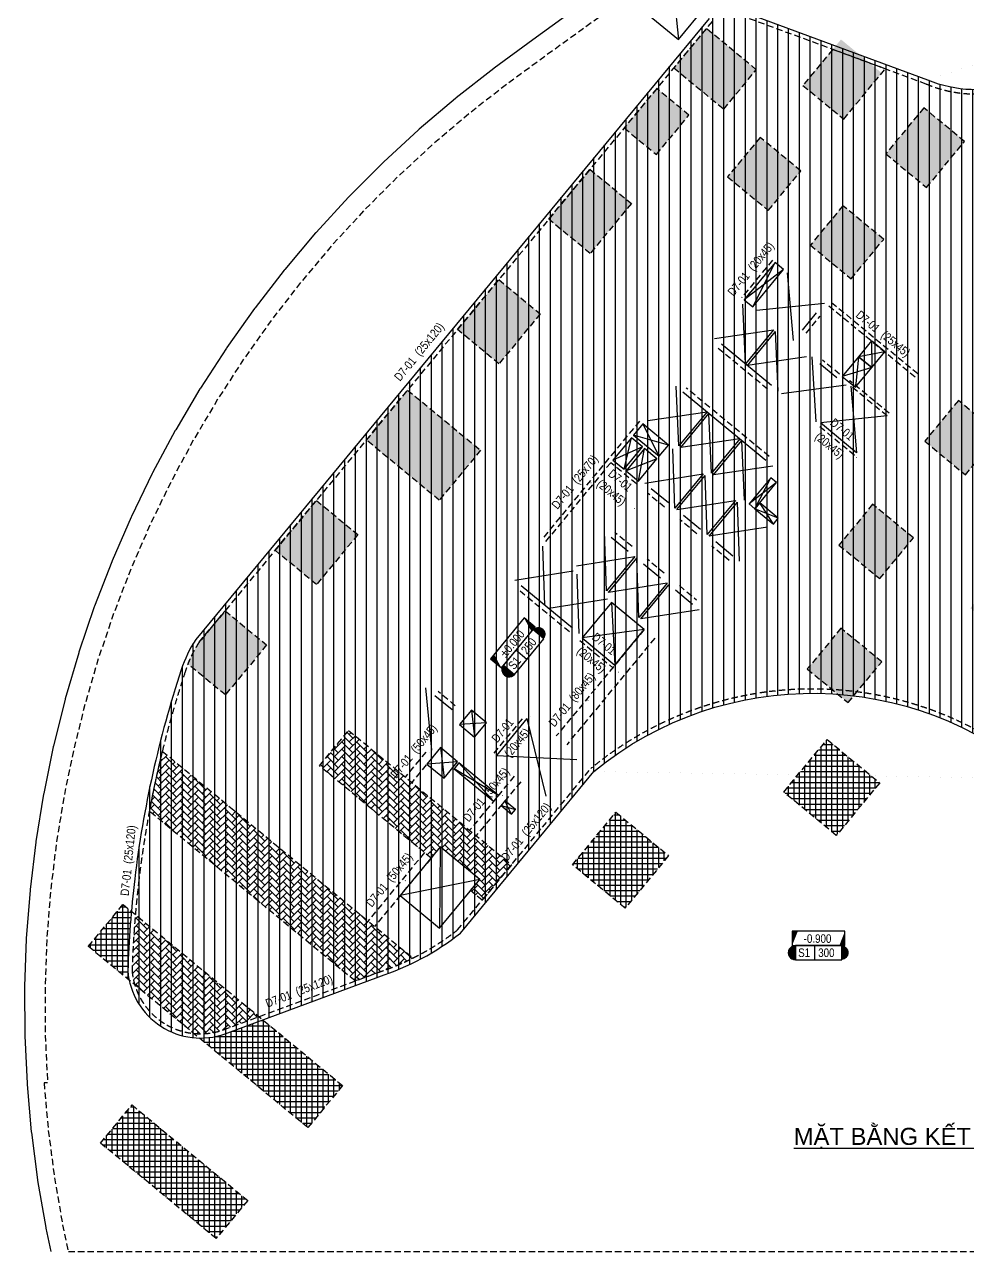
# Model space of a CAD drawing. Header units: millimetres. Extents: x 5400 to 3023951, y -127214 to 225084.
# Drawn here: x 693052 to 748358, y 2000 to 73998 of the extents above; entities that cross this region are included whole.
import ezdxf
from ezdxf.enums import TextEntityAlignment as Align

# ---------------------------------------------------------------- set-up
doc = ezdxf.new("R2010")
doc.units = ezdxf.units.MM
doc.header["$LTSCALE"] = 100
doc.linetypes.add('HIDDEN', pattern=[0.375, 0.25, -0.125])
for name, color, linetype in [('ccu11-Dai', 6, 'Continuous'), ('ccu11-Hatch', 250, 'Continuous'), ('ccu11-Manh', 8, 'Continuous'), ('ccu11-Thay', 7, 'Continuous'), ('ccu12-Chidan', 9, 'Continuous'), ('ccu12-Khuat', 9, 'HIDDEN'), ('ccu12-Lomo', 2, 'Continuous'), ('ccu12-Text', 31, 'Continuous'), ('ccu12-Thay', 7, 'Continuous')]:
    doc.layers.add(name, color=color, linetype=linetype)
for name, color, linetype, lineweight in [('ccu12-Tencaukien', 9, 'Continuous', 15), ('KC-Tencaukien', 9, 'Continuous', 15), ('KT-Kich thuoc', 159, 'Continuous', 18), ('KT-Net thay', 7, 'Continuous', 25)]:
    doc.layers.add(name, color=color, linetype=linetype, lineweight=lineweight)
doc.styles.add('Arial', font='arial.ttf', dxfattribs={"width": 0.7})
doc.styles.add('Arial Narrow', font='ARIALN.TTF')

# ---------------------------------------------------------------- blocks, each defined once
blk = doc.blocks.new('ccu11-cmb-flat-8')
at = {"layer": 'ccu12-Chidan', "color": 7}
blk.add_lwpolyline([(0, 0), (1550, 0), (1550, 419), (0, 419)], close=True, dxfattribs=at)
at = {"layer": 'ccu12-Chidan'}
for points in [[(0, 0), (166, 419), (0, 419)], [(1550, 419), (1383, 0), (1550, 0)]]:
    blk.add_solid(points, dxfattribs=at)
at = {"layer": 'ccu12-Chidan', "color": 31, "style": 'Arial Narrow', "width": 0.8}
blk.add_attdef('+100.00', text='', height=250, dxfattribs=at).set_placement((745, 206), align=Align.MIDDLE_CENTER)
blk = doc.blocks.new('ccu11-chieudaysan-flat-2')
at = {"layer": 'ccu12-Chidan'}
for points in [[(-569, 0), (-569, 419, 1)], [(788, 419), (788, 0, 1)]]:
    blk.add_hatch(color=8, dxfattribs=at).paths.add_polyline_path(points)
at = {"layer": 'ccu12-Chidan', "color": 7}
blk.add_line((0, 0), (0, 419), dxfattribs=at)
blk.add_lwpolyline([(-569, 0), (788, 0), (788, 419), (-569, 419)], close=True, dxfattribs=at)
blk.add_arc((-569, 209), 209, 90, 270.0001, dxfattribs=at)
at = {"layer": 'ccu12-Chidan', "color": 31, "style": 'Arial Narrow', "width": 0.7}
for tag, p in [('S00', (-488, 209)), ('200', (100, 209))]:
    blk.add_attdef(tag, text='', height=250, dxfattribs=at).set_placement(p, align=Align.MIDDLE_LEFT)
blk = doc.blocks.new('*U66')
at = {"layer": 'ccu12-Tencaukien', "color": 8, "ltscale": 10000}
blk.add_line((361, -155), (354, -155), dxfattribs=at)
at = {"layer": 'ccu12-Text', "color": 2, "style": 'Arial Narrow', "width": 0.8}
blk.add_attdef('SH', text='', height=300, dxfattribs=at).set_placement((276, 6), align=Align.BOTTOM_RIGHT)
at = {"layer": 'ccu12-Text', "color": 31, "style": 'Arial Narrow', "width": 0.8}
for tag, p in [('(', (508, -75)), ('KT', (633, -75)), (')', (963, -75))]:
    blk.add_attdef(tag, text='', height=250, dxfattribs=at).set_placement(p, align=Align.BOTTOM_LEFT)
blk = doc.blocks.new('*U64')
at = {"layer": 'ccu12-Tencaukien', "color": 8, "ltscale": 10000}
blk.add_line((361, -155), (354, -155), dxfattribs=at)
at = {"layer": 'ccu12-Text', "color": 2, "style": 'Arial Narrow', "width": 0.8}
blk.add_attdef('SH', text='', height=300, dxfattribs=at).set_placement((276, 6), align=Align.BOTTOM_RIGHT)
at = {"layer": 'ccu12-Text', "color": 31, "style": 'Arial Narrow', "width": 0.8}
for tag, p in [('(', (508, -75)), ('KT', (633, -75)), (')', (963, -75))]:
    blk.add_attdef(tag, text='', height=250, dxfattribs=at).set_placement(p, align=Align.BOTTOM_LEFT)
blk = doc.blocks.new('Lomo T1')
at = {"layer": 'ccu11-Manh', "ltscale": 0.5}
for p, q in [((21380, 65307, 0), (21716, 61788, 0)), ((27890, 48298, 0), (25574, 46515, 0)), ((26075, 46101, 0), (27389, 48712, 0)), ((33050, 44102, 0), (33056, 42540, 0)), ((33821, 43465, 0), (32285, 43177, 0)), ((33056, 42540, 0), (31330, 42020, 0)), ((32285, 43177, 0), (32101, 41383, 0)), ((20589, 37338), (19627, 39235)), ((18531, 36573), (18958, 38425)), ((21130, 37993), (19086, 38579)), ((19614, 37884), (17876, 37114)), ((19379, 35873), (19729, 37789)), ((20462, 37184), (18647, 36478)), ((26211, 34251), (27134, 36076, 0)), ((27481, 35790, 0), (25864, 34538)), ((27291, 33360), (26498, 34598)), ((27577, 33707), (26211, 34251)), ((17785, 28760, 0), (17993, 25086, 0)), ((19712, 27168, 0), (16066, 26678, 0)), ((9580, 22436, 0), (9766, 20856, 0)), ((10467, 21704, 0), (8880, 21588, 0)), ((7765, 20239, 0), (7972, 18447, 0)), ((8768, 19411, 0), (6969, 19275, 0)), ((11158, 17437, 0), (8558, 19000, 0)), ((10871, 17090, 0), (8845, 19347, 0)), ((11321, 16849, 0), (12160, 16609, 0)), ((11937, 16339, 0), (11544, 17119, 0)), ((7753, 14413, 0), (7710, 9650, 0)), ((10066, 12503, 0), (5397, 11560, 0))]:
    blk.add_line(p, q, dxfattribs=at)
at = {"layer": 'ccu12-Lomo', "ltscale": 0.5, "elevation": 0}
for points in [[(21380, 65307), (19789, 63380), (21716, 61788), (23308, 63715)], [(26075, 46101), (27890, 48298), (27389, 48712), (25574, 46515)], [(33821, 43465), (33050, 44102), (32285, 43177), (33056, 42540)], [(33056, 42540), (32285, 43177), (31330, 42020), (32101, 41383)], [(20589, 37338), (21130, 37993), (19627, 39235), (19086, 38579)], [(18531, 36573), (19614, 37884), (18958, 38425), (17876, 37114)], [(19379, 35873), (20462, 37184), (19729, 37789), (18647, 36478)], [(26211, 34251), (27481, 35790), (27134, 36076), (25864, 34538)], [(27291, 33360), (27577, 33707), (26498, 34598), (26211, 34251)], [(19712, 27168), (17785, 28760), (16066, 26678), (17993, 25086)], [(10467, 21704), (9580, 22436), (8880, 21588), (9766, 20856)], [(8768, 19411), (7765, 20239), (6969, 19275), (7972, 18447)], [(10871, 17090), (11158, 17437), (8845, 19347), (8558, 19000)], [(11321, 16849), (11937, 16339), (12160, 16609), (11544, 17119)], [(10066, 12503), (7753, 14413), (5397, 11560), (7710, 9650)]]:
    blk.add_lwpolyline(points, close=True, dxfattribs=at)
blk = doc.blocks.new('*U45')
at = {"layer": 'ccu12-Tencaukien', "color": 8, "ltscale": 10000}
blk.add_line((361, -155), (354, -155), dxfattribs=at)
at = {"layer": 'ccu12-Text', "color": 2, "style": 'Arial Narrow', "width": 0.8}
blk.add_attdef('SH', text='', height=300, dxfattribs=at).set_placement((276, 6), align=Align.BOTTOM_RIGHT)
at = {"layer": 'ccu12-Text', "color": 31, "style": 'Arial Narrow', "width": 0.8}
for tag, p in [('(', (508, -75)), ('KT', (633, -75)), (')', (963, -75))]:
    blk.add_attdef(tag, text='', height=250, dxfattribs=at).set_placement(p, align=Align.BOTTOM_LEFT)
blk = doc.blocks.new('*U51')
at = {"layer": 'ccu12-Tencaukien', "color": 8, "ltscale": 10000}
blk.add_line((361, -155), (354, -155), dxfattribs=at)
at = {"layer": 'ccu12-Text', "color": 2, "style": 'Arial Narrow', "width": 0.8}
blk.add_attdef('SH', text='', height=300, dxfattribs=at).set_placement((276, 6), align=Align.BOTTOM_RIGHT)
at = {"layer": 'ccu12-Text', "color": 31, "style": 'Arial Narrow', "width": 0.8}
for tag, p in [('(', (508, -75)), ('KT', (633, -75)), (')', (963, -75))]:
    blk.add_attdef(tag, text='', height=250, dxfattribs=at).set_placement(p, align=Align.BOTTOM_LEFT)
blk = doc.blocks.new('*U40')
at = {"layer": 'ccu12-Tencaukien', "color": 8, "ltscale": 10000}
blk.add_line((361, -155), (354, -155), dxfattribs=at)
at = {"layer": 'ccu12-Text', "color": 2, "style": 'Arial Narrow', "width": 0.8}
blk.add_attdef('SH', text='', height=300, dxfattribs=at).set_placement((276, 6), align=Align.BOTTOM_RIGHT)
at = {"layer": 'ccu12-Text', "color": 31, "style": 'Arial Narrow', "width": 0.8}
for tag, p in [('(', (508, -75)), ('KT', (633, -75)), (')', (963, -75))]:
    blk.add_attdef(tag, text='', height=250, dxfattribs=at).set_placement(p, align=Align.BOTTOM_LEFT)
blk = doc.blocks.new('*U49')
at = {"layer": 'ccu12-Tencaukien', "color": 8, "ltscale": 10000}
blk.add_line((361, -155), (354, -155), dxfattribs=at)
at = {"layer": 'ccu12-Text', "color": 2, "style": 'Arial Narrow', "width": 0.8}
blk.add_attdef('SH', text='', height=300, dxfattribs=at).set_placement((276, 6), align=Align.BOTTOM_RIGHT)
at = {"layer": 'ccu12-Text', "color": 31, "style": 'Arial Narrow', "width": 0.8}
for tag, p in [('(', (508, -75)), ('KT', (633, -75)), (')', (963, -75))]:
    blk.add_attdef(tag, text='', height=250, dxfattribs=at).set_placement(p, align=Align.BOTTOM_LEFT)

msp = doc.modelspace()

# ---------------------------------------------------------------- hatches: boundary and pattern name
at = {"layer": 'ccu11-Hatch', "ltscale": 0.5}
h = msp.add_hatch(dxfattribs=at)
h.set_pattern_fill('ANSI31', color=250, scale=200, angle=45)
edge = h.paths.add_edge_path(flags=17)
edge.add_line((762161.6, 93492.4), (786274.8, 86678.7))
edge.add_line((786274.8, 86678.7), (785533.5, 90117.5))
edge.add_line((785533.5, 90117.5), (782099.6, 103186.5))
edge.add_arc((778479.8, 102335.6), 3718.4, 13.228512, 127.143966)
edge.add_line((776234.6, 105299.7), (762571.8, 94944.1))
edge.add_line((762571.8, 94944.1), (762161.6, 93492.4))
edge = h.paths.add_edge_path(flags=16)
edge.add_line((786766.3, 84117.6), (786769.1, 84106.6))
h.paths.add_polyline_path([(786740.9, 83329.2), (786113.3, 85840.3), (785159.3, 85601.8), (785787, 83090.7)], flags=24)
h.paths.add_polyline_path([(787043.7, 81491.9), (786603.6, 83252.7), (785860.6, 83066.9), (786300.7, 81306.1)], flags=24)
edge = h.paths.add_edge_path()
edge.add_line((757928.4, 84026.9), (754991.5, 73729))
edge.add_arc((748819.2, 77310.5), 7136.1, 247.051702, 329.874551, ccw=False)
edge.add_line((746036.8, 70739.2), (735191.7, 74744.5))
edge.add_arc((734572.3, 72647.7), 2186.4, 73.544101, 128.89231)
edge.add_line((733199.6, 74349.4), (703092.3, 37901.4))
edge.add_arc((708804, 34090.1), 6866.6, 146.285189, 162.699425)
edge.add_arc((761693.5, 16453.9), 62617.8, 161.683983, 173.205137)
edge.add_arc((760110.6, 16581.3), 61030.9, 173.148042, 178.228319)
edge.add_arc((703375.2, 18803.3), 4279.5, 184.491092, 289.618041)
edge.add_line((704812, 14772.2), (713828.6, 18124))
edge.add_arc((709009.9, 32915), 15556.1, 288.044971, 308.174018)
edge.add_line((718624.4, 20685.8), (723617.4, 26731.8))
edge.add_line((723617.4, 26731.8), (726447.5, 30165.9))
edge.add_arc((739259.9, 14578.8), 20177.1, 48.742657, 129.419714, ccw=False)
edge.add_arc((761138.1, 38309.8), 12116.6, 224.967079, 238.591735)
edge.add_arc((765927.1, 52350.6), 26791.1, 245.515869, 254.38791)
edge.add_arc((764582.2, 48124.3), 22359.3, 254.792463, 266.844914)
edge.add_line((763351.6, 25798.8), (765113.6, 25770.2))
edge.add_arc((764597.2, 48216.7), 22452.5, 271.317906, 316.044739)
edge.add_line((780760.3, 32632.5), (791172.6, 69354))
edge.add_arc((787154.2, 70729.5), 4247.2, 341.104549, 371.502219)
edge.add_line((791316.2, 71576.4), (790071.4, 76988.6))
edge.add_line((790071.4, 76988.6), (788252.7, 77502.6))
edge.add_line((788252.7, 77502.6), (785533.5, 90117.5))
edge.add_line((785533.5, 90117.5), (782097.7, 103189.2))
edge.add_arc((778479.7, 102337.5), 3716.9, 13.247021, 127.159909)
edge.add_line((776234.6, 105299.7), (762571.8, 94944.1))
edge.add_line((762571.8, 94944.1), (761536.2, 91279.1))
edge.add_line((761536.2, 91279.1), (762978.4, 90871.6))
edge.add_line((762978.4, 90871.6), (762228, 88225.9))
edge.add_line((762228, 88225.9), (762420.5, 88171.5))
edge.add_line((762420.5, 88171.5), (761003.8, 83157.8))
edge.add_line((761003.8, 83157.8), (757928.4, 84026.9))
h = msp.add_hatch(dxfattribs=at)
h.set_pattern_fill('CROSS', color=256, scale=70)
h.paths.add_polyline_path([(755345.3, 51304.2), (752955, 53278.2), (750981.1, 50887.9), (753371.3, 48914)])
h.paths.add_polyline_path([(756616.7, 44677.5), (754226.4, 46651.5), (752252.5, 44261.2), (754642.7, 42287.2)])
h.paths.add_polyline_path([(750216.9, 49962.7), (747826.7, 51936.7), (745852.7, 49546.4), (748243, 47572.4)])
h.paths.add_polyline_path([(758302.1, 56125.2), (755911.8, 58099.2), (753937.8, 55708.9), (756124.8, 53902.8), (756430.6, 54984.8), (757184.4, 54771.8)])
h.paths.add_polyline_path([(752436.3, 59088.8), (754665, 61787.5), (752274.7, 63761.5), (750046, 61062.8)])
h.paths.add_polyline_path([(735973.8, 71348.4), (733043.6, 73768.3), (731133.3, 71455.1), (734063.5, 69035.2)])
h.paths.add_polyline_path([(738586.5, 65403.6), (736196.3, 67377.6), (734286, 65064.5), (736676.2, 63090.5)])
h.paths.add_polyline_path([(741101.8, 68449.3), (743330.5, 71148), (740940.2, 73122), (738711.5, 70423.3)])
h.paths.add_polyline_path([(743444.2, 61392), (741053.9, 63366), (739143.6, 61052.8), (741533.9, 59078.8)])
h.paths.add_polyline_path([(745959.4, 64437.7), (748188.1, 67136.4), (745797.8, 69110.4), (743569.1, 66411.7)])
h.paths.add_polyline_path([(730112.5, 66371.1), (732022.8, 68684.3), (730133.1, 70244.8), (728222.8, 67931.6)])
h.paths.add_polyline_path([(726216.3, 65503.2), (728646.4, 63496.6), (726226.7, 60566.5), (723796.6, 62573.2)])
h.paths.add_polyline_path([(720866.8, 59027.1), (723297.6, 57019.7), (720877.9, 54089.7), (718447.1, 56097.1)])
h.paths.add_polyline_path([(715517.3, 52550.9), (719799.3, 49014.6), (717379.6, 46084.6), (713097.6, 49620.9)])
h.paths.add_polyline_path([(710167.6, 46074.6), (712599.9, 44065.9), (710180.2, 41135.9), (707747.9, 43144.6)])
edge = h.paths.add_edge_path()
edge.add_line((704818.2, 39598.2), (707251.1, 37589.1))
edge.add_line((707251.1, 37589.1), (704831.3, 34659.1))
edge.add_line((704831.3, 34659.1), (702632.3, 36475.1))
edge.add_arc((708804, 34090.1), 6616.6, 146.39465, 158.870852, ccw=False)
edge.add_line((703293.3, 37752.1), (704818.2, 39598.2))
h.paths.add_polyline_path([(743330.2, 36598.2), (740939.9, 38572.2), (738966, 36181.9), (741356.2, 34207.9)])
h.paths.add_polyline_path([(745186.5, 43871.3), (742796.2, 45845.3), (740822.2, 43455), (743212.5, 41481.1)])
h.paths.add_polyline_path([(752891.6, 40166.8), (750501.3, 42140.8), (748527.4, 39750.5), (750917.6, 37776.6)])
h = msp.add_hatch(dxfattribs=at)
h.set_pattern_fill('AR-HBONE', color=256, scale=3)
h.paths.add_polyline_path([(712061.9, 32578.5), (721609.9, 24693.5), (719890.6, 22611.6), (719209.8, 23173.9), (719750.9, 23829.1), (717437.8, 25739.4), (716896.6, 25084.2), (710342.7, 30496.7)])
h = msp.add_hatch(dxfattribs=at)
h.set_pattern_fill('ANSI37', color=256, scale=100, angle=45)
h.paths.add_polyline_path([(740127.7, 32045), (743211.9, 29498), (740664.9, 26413.7), (737580.6, 28960.8)])
h = msp.add_hatch(dxfattribs=at)
h.set_pattern_fill('AR-HBONE', color=256, scale=3)
edge = h.paths.add_edge_path()
edge.add_line((701132.9, 31358.5), (715836.6, 19215.6))
edge.add_arc((709009.9, 32915), 15306.1, 288.025879, 296.487895, ccw=False)
edge.add_line((713746.4, 18360.2), (712436.6, 17873.3))
edge.add_line((712436.6, 17873.3), (700373.1, 27835.8))
edge.add_arc((761693.5, 16453.9), 62367.7, 166.173742, 169.484852, ccw=False)
h = msp.add_hatch(dxfattribs=at)
h.set_pattern_fill('ANSI37', color=256, scale=100, angle=45)
h.paths.add_polyline_path([(727742.3, 27773.7), (730826.6, 25226.7), (728279.5, 22142.5), (725195.3, 24689.5)])
h = msp.add_hatch(dxfattribs=at)
h.set_pattern_fill('ANSI37', color=256, scale=100, angle=45)
h.paths.add_polyline_path([(707027.9, 15596), (704812, 14772.2, -0.0902336), (703300, 14524.5), (709668.7, 9265), (711706.4, 11732.3)])
h.paths.add_polyline_path([(699317.5, 21963.6), (698829.7, 22366.4), (696792.1, 19899), (699187.7, 17920.6, -0.0323553), (699108.8, 18468.2, -0.0143466)])
h = msp.add_hatch(dxfattribs=at)
h.set_pattern_fill('AR-HBONE', color=256, scale=3)
h.paths.add_polyline_path([(699551.6, 21770.2, 0.0135815), (699359.1, 18474.3, 0.0521053), (699513.9, 17651.2), (702973.8, 14793.8, 0.1108889), (704726.5, 15007.2), (706805.2, 15779.9)])
h = msp.add_hatch(dxfattribs=at)
h.set_pattern_fill('ANSI37', color=256, scale=100, angle=45)
h.paths.add_polyline_path([(699355.7, 10596.9), (706141, 4993.3), (704294.4, 2757.3), (697509.1, 8360.8)])

# ---------------------------------------------------------------- linework, layer by layer
at = {"layer": 'ccu11-Dai', "color": 6}
msp.add_lwpolyline([(725136, 74741.5), (722866.8, 73101.2), (722860.4, 73096.5), (720602, 71441.4), (720573.4, 71419.7), (718365.5, 69697.6), (718326.9, 69666.2), (716192.4, 67853.9), (716155.1, 67820.9), (714097.8, 65921.5), (714061.9, 65886.9), (712085.3, 63903.8), (712050.8, 63867.8), (710158.2, 61804.3), (710125.3, 61766.9), (708320, 59626.6), (708288.7, 59587.8), (706573.8, 57374.4), (706544.1, 57334.4), (704922.5, 55051.7), (704894.5, 55010.5), (703369.2, 52662.5), (703342.9, 52620.1), (701916.4, 50210.8), (701891.9, 50167.4), (700566.6, 47700.9), (700543.9, 47656.5), (699322.2, 45137.1), (699301.4, 45091.8), (698185.3, 42523.8), (698166.4, 42477.7), (697157.9, 39865.7), (697141, 39818.8), (696241.8, 37167.1), (696226.8, 37119.6), (695438.5, 34432.8), (695425.4, 34384.7), (694749.4, 31667.6), (694738.3, 31619), (694175.7, 28876.1), (694166.7, 28827.1), (693718.4, 26063.2), (693711.4, 26013.9), (693378.3, 23233.8), (693373.4, 23184.2), (693155.9, 20392.6), (693153, 20342.4), (693052.8, 17544.2), (693052.1, 17495.6), (693065.2, 14695.6), (693066.5, 14644.8), (693198.3, 11847.9), (693201.1, 11806.8), (693447.9, 9017.7), (693452.4, 8976.5), (693814.6, 6200), (693820.8, 6159.1), (694297.5, 3400), (694305.4, 3359.3), (694598.7, 2000)], dxfattribs=at)
at = {"layer": 'ccu11-Manh', "ltscale": 0.5}
for p, q in [((738150.6, 55453.1, 0), (737806.4, 59433.6, 0)), ((735991.6, 57236.1, 0), (739965.4, 57650.7, 0)), ((735335, 54082.1, 0), (735177, 57584.6, 0)), ((733521.4, 55579.8, 0), (736990.6, 56086.9, 0)), ((737261.1, 52491.5, 0), (737106.3, 55991.3, 0)), ((738916.6, 54496.3, 0), (735450.7, 53986.6, 0)), ((739236.8, 54491.3, 0), (739458.6, 50676.7, 0)), ((731425.6, 49269.7, 0), (731267.6, 52772.2)), ((741241.5, 52835.7, 0), (737453.8, 52332.3, 0)), ((741519.8, 52780.1, 0), (741857.2, 48869.2)), ((729612, 50767.5), (733081.2, 51274.5)), ((733353.2, 47677.8, 0), (733196.9, 51179)), ((743640.2, 51029, 0), (739736.9, 50621.1)), ((735008.8, 49682.6), (731541.3, 49174.2)), ((731203.3, 45627.4), (731085.5, 49096.7)), ((735279.3, 46087.2), (735124.5, 49587)), ((729429.9, 47091.9), (732858.9, 47632.1, 0)), ((733092.4, 44067.3), (732974.6, 47536.6, 0)), ((736934.9, 48092), (733468.9, 47582.3)), ((731319, 45531.9, 0), (734748, 46072.1, 0)), ((734981.5, 42507.2), (734863.7, 45976.5, 0)), ((727191.7, 40769.7), (727073.9, 44239)), ((736637.1, 44512), (733208.1, 43971.8, 0)), ((723578.3, 39927.8, 0), (723460.5, 43397.2, 0)), ((725418.3, 42234.3), (728847.3, 42774.5, 0)), ((729080.8, 39209.7, 0), (728962.9, 42679, 0)), ((721804.9, 41392.4, 0), (725233.9, 41932.6, 0)), ((725583.1, 38272.2, 0), (725465.3, 41741.6, 0)), ((730736.4, 41214.4, 0), (727307.3, 40674.2, 0)), ((727238.7, 40277, 0), (723809.7, 39736.8, 0)), ((732625.5, 39654.3), (729196.4, 39114.1)), ((716932.6, 31409.4), (716583.4, 35069.7)), ((723653.8, 28712), (722529.8, 33271.6)), ((720746.9, 31112.6), (725436.7, 30871))]:
    msp.add_line(p, q, dxfattribs=at)
at = {"layer": 'ccu11-Thay', "ltscale": 0.5}
for p, q in [((739487.8, 57072.4, 0), (738660, 56070, 0)), ((736856.3, 52825.8, 0), (733926.2, 55245.5, 0)), ((739699.4, 54109.2, 0), (740701.8, 53281.4, 0)), ((731672.4, 52437.9), (736530.1, 48426.3)), ((729815.4, 46773.6), (730817.8, 45945.8, 0)), ((731704.5, 45213.5, 0), (732706.9, 44385.7)), ((727459.4, 43920.7), (728461.8, 43092.9, 0)), ((733593.6, 43653.4, 0), (734596, 42825.6)), ((729348.5, 42360.6, 0), (730350.8, 41532.8, 0)), ((722190.4, 41074, 0), (725197.6, 38590.6, 0)), ((732239.9, 39972.7), (731237.6, 40800.5, 0)), ((717123.2, 34624), (718125.5, 33796.2))]:
    msp.add_line(p, q, dxfattribs=at)
at = {"layer": 'ccu11-Thay'}
for p, q in [((736990.6, 56086.9, 0), (735335, 54082.1, 0)), ((735450.7, 53986.6, 0), (737106.3, 55991.3, 0)), ((733081.2, 51274.5), (731425.6, 49269.7, 0)), ((731541.3, 49174.2), (733196.9, 51179)), ((735008.8, 49682.6), (733353.2, 47677.8, 0)), ((733468.9, 47582.3), (735124.5, 49587)), ((732858.9, 47632.1, 0), (731203.3, 45627.4)), ((731319, 45531.9, 0), (732974.6, 47536.6, 0)), ((734748, 46072.1, 0), (733092.4, 44067.3)), ((733208.1, 43971.8, 0), (734863.7, 45976.5, 0)), ((728847.3, 42774.5, 0), (727191.7, 40769.7)), ((727307.3, 40674.2, 0), (728962.9, 42679, 0)), ((730736.4, 41214.4, 0), (729080.8, 39209.7, 0)), ((729196.4, 39114.1), (730852, 41118.9, 0))]:
    msp.add_line(p, q, dxfattribs=at)
at = {"layer": 'ccu11-Thay', "elevation": 0}
for points in [[(757928.4, 84026.9), (754991.5, 73729, -0.3779825), (746036.8, 70739.2), (735191.7, 74744.5, 0.2463094)], [(733199.6, 74349.4), (703092.3, 37901.4, 0.0717433), (702248.1, 36132.1, 0.0503129), (699515.6, 23862.6, 0.0221705), (699108.8, 18468.2, 0.4938342), (704812, 14772.2), (713828.6, 18124, 0.0880561), (718624.4, 20685.8), (723617.4, 26731.8), (726447.5, 30165.9, -0.3673194), (752565.5, 29747.1, 0.0595189), (754823.8, 27968.6, 0.0387309), (758717, 26547.9, 0.0526373), (763351.6, 25798.8), (763351.6, 25798.8), (763351.6, 25798.8), (763351.6, 25798.8), (765113.6, 25770.2, 0.1976736), (780760.3, 32632.5), (780760.3, 32632.5), (791172.6, 69354, 0.1334181), (791316.2, 71576.4), (790071.4, 76988.6)]]:
    msp.add_lwpolyline(points, format="xyb", dxfattribs=at)
at = {"layer": 'ccu12-Khuat', "ltscale": 15}
for p, q in [((736919.7, 60165.9, 0), (735104.9, 57968.4, 0)), ((737073.9, 60038.5, 0), (735259.1, 57841, 0)), ((740387.7, 57690.9, 0), (745592.3, 53392.8, 0)), ((738891.3, 55879, 0), (739719.1, 56881.3, 0)), ((740228.5, 57498.2, 0), (745433.1, 53200, 0)), ((733735.2, 55014.2, 0), (736665.2, 52594.5, 0)), ((740861, 53474.2, 0), (739858.6, 54302, 0)), ((736721.1, 48657.6), (731863.5, 52669.2)), ((741454.4, 53093.5, 0), (741400.7, 53028.5, 0)), ((743767.6, 51183.2, 0), (741454.4, 53093.5, 0)), ((743640.2, 51029, 0), (741519.8, 52780.1, 0)), ((729119.3, 50720.5), (723420.1, 43819.4, 0)), ((741729.5, 48715.3), (739609, 50467.4)), ((727433.6, 48286.6), (723612.9, 43660.2)), ((728937.2, 47044.9), (727433.6, 48286.6)), ((730594.9, 45675.9, 0), (729592.5, 46503.7)), ((732484, 44115.8), (731481.6, 44943.6, 0)), ((728684.6, 43362.7, 0), (727682.2, 44190.5)), ((734373.1, 42555.7), (733370.7, 43383.5, 0)), ((730573.7, 41802.7, 0), (729571.3, 42630.4, 0)), ((731460.4, 41070.4, 0), (732462.8, 40242.6)), ((725006.5, 38359.3, 0), (721999.4, 40842.7, 0)), ((729397.6, 38494, 0), (724239.8, 32248.5, 0)), ((730014.5, 37984.6, 0), (724856.7, 31739.1, 0)), ((725623.4, 37849.9, 0), (727551, 36258, 0)), ((718316.6, 34027.5), (717314.2, 34855.3)), ((720592.7, 31240), (722375.6, 33399)), ((716587.3, 31305.4, 0), (715377.5, 29840.4)), ((716972.9, 30987.1, 0), (715763, 29522)), ((721766.5, 29881.6, 0), (719155.8, 26720.2, 0)), ((722152, 29563.2, 0), (719541.3, 26401.8, 0)), ((716511.1, 25402.5), (713199.9, 21393.1)), ((716896.6, 25084.2), (713585.5, 21074.7))]:
    msp.add_line(p, q, dxfattribs=at)
at = {"layer": 'ccu12-Khuat', "ltscale": 15, "elevation": 0}
for points in [[(758166.8, 83951.2), (755223.4, 73630.7, -0.3789702), (745944.8, 70506.7), (735113.1, 74507, 0.2418502)], [(733375.8, 74170.1), (703293.3, 37752.1, 0.0713467), (702486.1, 36055.6, 0.0503219), (699763.8, 23833, 0.0221134), (699359.1, 18474.3, 0.4926657), (704726.5, 15007.2), (713746.4, 18360.2, 0.0876993), (718448.8, 20865.8), (723424.6, 26890.9), (726270, 30343.6, -0.367773), (752736.6, 29929.5, 0.0593728), (754941.2, 28189.9, 0.0385795), (758783.4, 26788.9, 0.0525724), (763360.5, 26048.7), (765112.7, 26020.2, 0.1968857), (780536.9, 32761.2), (790933.9, 69428.8, 0.1336391), (791071.8, 71523.5), (789860.9, 76788.3)]]:
    msp.add_lwpolyline(points, format="xyb", dxfattribs=at)
at = {"layer": 'ccu12-Khuat', "color": 6, "ltscale": 15}
msp.add_lwpolyline([(728108.2, 75409.2), (725839, 73768.9), (723569.8, 72128.6), (721311.4, 70473.5), (719103.5, 68751.4), (716969.1, 66939.2), (714911.8, 65039.8), (712935.2, 63056.7), (711042.6, 60993.2), (709237.3, 58852.9), (707522.4, 56639.5), (705900.8, 54356.8), (704375.5, 52008.7), (702949, 49599.4), (701623.7, 47132.9), (700402, 44613.5), (699285.9, 42045.5), (698277.4, 39433.4), (697378.2, 36781.7), (696589.9, 34095), (695913.9, 31377.9), (695351.2, 28635), (694902.9, 25871.1), (694569.7, 23091), (694352.3, 20299.4), (694252.1, 17501.2), (694265.2, 14701.3), (694396.9, 11904.4), (694197.2, 11895), (694444, 9105.9), (694806.2, 6329.4), (695282.9, 3570.3), (695621.7, 2000), (811177, 2000)], dxfattribs=at)
at = {"layer": 'ccu12-Khuat', "ltscale": 15}
for points in [[(735973.8, 71348.4), (733043.6, 73768.3), (731133.3, 71455.1), (734063.5, 69035.2), (735973.8, 71348.4)], [(712061.9, 32578.5), (721609.9, 24693.5), (719890.6, 22611.6), (719209.8, 23173.9), (719750.9, 23829.1), (717437.8, 25739.4), (716896.6, 25084.2), (710342.7, 30496.7), (712061.9, 32578.5)], [(698829.7, 22366.4), (711706.4, 11732.3), (709668.7, 9265), (696792.1, 19899), (698829.7, 22366.4)]]:
    msp.add_lwpolyline(points, dxfattribs=at)
at = {"layer": 'ccu12-Khuat', "ltscale": 15, "elevation": 0}
for points in [[(741101.8, 68449.3), (743535.6, 71396.4), (740454.8, 72534.2), (738711.5, 70423.3), (741101.8, 68449.3)], [(730112.5, 66371.1), (732022.8, 68684.3), (730133.1, 70244.8), (728222.8, 67931.6), (730112.5, 66371.1)], [(745959.4, 64437.7), (748188.1, 67136.4), (745797.8, 69110.4), (743569.1, 66411.7), (745959.4, 64437.7)], [(738586.5, 65403.6), (736196.3, 67377.6), (734286, 65064.5), (736676.2, 63090.5), (738586.5, 65403.6)], [(743444.2, 61392), (741053.9, 63366), (739143.6, 61052.8), (741533.9, 59078.8), (743444.2, 61392)], [(699355.7, 10596.9), (706141, 4993.3), (704294.4, 2757.3), (697509.1, 8360.8), (699355.7, 10596.9)]]:
    msp.add_lwpolyline(points, dxfattribs=at)
at = {"layer": 'ccu12-Khuat', "ltscale": 15}
for points in [[(726216.3, 65503.2), (728646.4, 63496.6), (726226.7, 60566.5), (723796.6, 62573.2)], [(720866.8, 59027.1), (723297.6, 57019.7), (720877.9, 54089.7), (718447.1, 56097.1)], [(710167.6, 46074.6), (712599.9, 44065.9), (710180.2, 41135.9), (707747.9, 43144.6)], [(745186.5, 43871.3), (742796.2, 45845.3), (740822.2, 43455), (743212.5, 41481.1)], [(743330.2, 36598.2), (740939.9, 38572.2), (738966, 36181.9), (741356.2, 34207.9)], [(727742.3, 27773.7), (730826.6, 25226.7), (728279.5, 22142.5), (725195.3, 24689.5)]]:
    msp.add_lwpolyline(points, close=True, dxfattribs=at)
at = {"layer": 'ccu12-Khuat', "ltscale": 15, "elevation": 0}
for points in [[(715517.3, 52550.9), (719799.3, 49014.6), (717379.6, 46084.6), (713097.6, 49620.9)], [(750216.9, 49962.7), (747826.7, 51936.7), (745852.7, 49546.4), (748243, 47572.4)], [(740127.7, 32045), (743211.9, 29498), (740664.9, 26413.7), (737580.6, 28960.8)]]:
    msp.add_lwpolyline(points, close=True, dxfattribs=at)
at = {"layer": 'ccu12-Khuat', "ltscale": 15}
msp.add_lwpolyline([(704818.2, 39598.2), (707251.1, 37589.1), (704831.3, 34659.1), (702632.3, 36475.1, -0.0544915), (703293.3, 37752.1)], format="xyb", close=True, dxfattribs=at)
msp.add_lwpolyline([(701132.9, 31358.5), (715836.6, 19215.6, -0.0369393), (713746.4, 18360.2), (712436.6, 17873.3), (700373.1, 27835.8, -0.0144484), (701132.9, 31358.5)], format="xyb", dxfattribs=at)
at = {"layer": 'ccu12-Lomo', "ltscale": 0.5, "elevation": 0}
msp.add_lwpolyline([(732993.3, 75041.8), (731065.6, 76633.8), (729473.7, 74706.1), (731401.4, 73114.2), (732993.3, 75041.8)], dxfattribs=at)
at = {"layer": 'ccu12-Thay', "ltscale": 0.5}
msp.add_line((720746.9, 31112.6), (722529.8, 33271.6), dxfattribs=at)
at = {"layer": 'KT-Net thay'}
msp.add_line((741856.8, 48869.5), (739736.4, 50621.6), dxfattribs=at)

# ---------------------------------------------------------------- block references
at = {"layer": 'ccu12-Tencaukien'}
ref = msp.add_blockref('*U45', (735970.1, 59285.1, 0), dxfattribs=dict(at, xscale=1.815893337873054, yscale=1.815893337873054, zscale=1.815893337873054, rotation=50.44092590918682))
ref.add_attrib('KT', '(20x45)', dxfattribs={"color": 31, "height": 500, "rotation": 50.440926, "style": 'Arial Narrow'}).set_placement((735933.1, 59393.6, 0), align=Align.BOTTOM_LEFT)
ref.add_attrib('SH', 'D7-01', dxfattribs={"color": 2, "height": 500, "rotation": 50.440926, "style": 'Arial Narrow'}).set_placement((735739, 59122.8, 0), align=Align.BOTTOM_RIGHT)
ref = msp.add_blockref('*U49', (743036.7, 55535.8, 0), dxfattribs=dict(at, xscale=1.815893337873054, yscale=1.815893337873054, zscale=1.815893337873054, rotation=320.4488798636559))
ref.add_attrib('KT', '(25x45)', dxfattribs={"color": 31, "height": 500, "rotation": 320.44888, "style": 'Arial Narrow'}).set_placement((743145.2, 55572.8, 0), align=Align.BOTTOM_LEFT)
ref.add_attrib('SH', 'D7-01', dxfattribs={"color": 2, "height": 500, "rotation": 320.44888, "style": 'Arial Narrow'}).set_placement((742874.3, 55766.9, 0), align=Align.BOTTOM_RIGHT)
ref = msp.add_blockref('*U45', (716412.9, 54296.4, 0), dxfattribs=dict(at, xscale=1.815893337873054, yscale=1.815893337873054, zscale=1.815893337873054, rotation=50.44092590918682))
ref.add_attrib('KT', '(25x120)', dxfattribs={"color": 31, "height": 500, "rotation": 50.440926, "style": 'Arial Narrow'}).set_placement((716375.9, 54404.9, 0), align=Align.BOTTOM_LEFT)
ref.add_attrib('SH', 'D7-01', dxfattribs={"color": 2, "height": 500, "rotation": 50.440926, "style": 'Arial Narrow'}).set_placement((716181.8, 54134, 0), align=Align.BOTTOM_RIGHT)
ref = msp.add_blockref('*U64', (741524.6, 49208.8), dxfattribs=dict(at, xscale=1.815893337873054, yscale=1.815893337873054, zscale=1.815893337873054, rotation=320.4488798636559))
ref.add_attrib('KT', '(20x45)', dxfattribs={"color": 31, "height": 500, "rotation": 320.44888, "style": 'Arial Narrow'}).set_placement((739272.5, 49617.3, 0), align=Align.BOTTOM_LEFT)
ref.add_attrib('SH', 'D7-01', dxfattribs={"color": 2, "height": 500, "rotation": 320.44888, "style": 'Arial Narrow'}).set_placement((741362.2, 49439.9, 0), align=Align.BOTTOM_RIGHT)
ref = msp.add_blockref('*U45', (725645.6, 46783.3, 0), dxfattribs=dict(at, xscale=1.815893337873054, yscale=1.815893337873054, zscale=1.815893337873054, rotation=50.44092590918682))
ref.add_attrib('KT', '(25x70)', dxfattribs={"color": 31, "height": 500, "rotation": 50.440926, "style": 'Arial Narrow'}).set_placement((725608.6, 46891.8, 0), align=Align.BOTTOM_LEFT)
ref.add_attrib('SH', 'D7-01', dxfattribs={"color": 2, "height": 500, "rotation": 50.440926, "style": 'Arial Narrow'}).set_placement((725414.5, 46620.9, 0), align=Align.BOTTOM_RIGHT)
ref = msp.add_blockref('*U64', (728503.2, 46215.4, 0), dxfattribs=dict(at, xscale=1.815893337873054, yscale=1.815893337873054, zscale=1.815893337873054, rotation=320.4488798636559))
ref.add_attrib('KT', '(20x45)', dxfattribs={"color": 31, "height": 500, "rotation": 320.44888, "style": 'Arial Narrow'}).set_placement((726475.1, 46852.2), align=Align.BOTTOM_LEFT)
ref.add_attrib('SH', 'D7-01', dxfattribs={"color": 2, "height": 500, "rotation": 320.44888, "style": 'Arial Narrow'}).set_placement((728340.8, 46446.5), align=Align.BOTTOM_RIGHT)
ref = msp.add_blockref('*U64', (727555.9, 36627.6), dxfattribs=dict(at, xscale=1.815893337873054, yscale=1.815893337873054, zscale=1.815893337873054, rotation=320.4488798636559))
ref.add_attrib('KT', '(20x45)', dxfattribs={"color": 31, "height": 500, "rotation": 320.44888, "style": 'Arial Narrow'}).set_placement((725303.7, 37036.1, 0), align=Align.BOTTOM_LEFT)
ref.add_attrib('SH', 'D7-01', dxfattribs={"color": 2, "height": 500, "rotation": 320.44888, "style": 'Arial Narrow'}).set_placement((727393.5, 36858.7, 0), align=Align.BOTTOM_RIGHT)
ref = msp.add_blockref('*U45', (725471.4, 34008.9, 0), dxfattribs=dict(at, xscale=1.815893337873054, yscale=1.815893337873054, zscale=1.815893337873054, rotation=50.44092590918682))
ref.add_attrib('KT', '(80x45)', dxfattribs={"color": 31, "height": 500, "rotation": 50.440926, "style": 'Arial Narrow'}).set_placement((725434.4, 34117.4, 0), align=Align.BOTTOM_LEFT)
ref.add_attrib('SH', 'D7-01', dxfattribs={"color": 2, "height": 500, "rotation": 50.440926, "style": 'Arial Narrow'}).set_placement((725240.3, 33846.5, 0), align=Align.BOTTOM_RIGHT)
ref = msp.add_blockref('*U66', (722119.5, 33089.1), dxfattribs=dict(at, xscale=1.815893337873054, yscale=1.815893337873054, zscale=1.815893337873054, rotation=50.44092590918682))
ref.add_attrib('KT', '(20x45)', dxfattribs={"color": 31, "height": 500, "rotation": 50.440926, "style": 'Arial Narrow'}).set_placement((721635.7, 30853.9, 0), align=Align.BOTTOM_LEFT)
ref.add_attrib('SH', 'D7-01', dxfattribs={"color": 2, "height": 500, "rotation": 50.440926, "style": 'Arial Narrow'}).set_placement((721888.3, 32926.7, 0), align=Align.BOTTOM_RIGHT)
ref = msp.add_blockref('*U45', (716193.9, 30982.8, 0), dxfattribs=dict(at, xscale=1.815893337873054, yscale=1.815893337873054, zscale=1.815893337873054, rotation=50.44092590918682))
ref.add_attrib('KT', '(50x45)', dxfattribs={"color": 31, "height": 500, "rotation": 50.440926, "style": 'Arial Narrow'}).set_placement((716156.9, 31091.3, 0), align=Align.BOTTOM_LEFT)
ref.add_attrib('SH', 'D7-01', dxfattribs={"color": 2, "height": 500, "rotation": 50.440926, "style": 'Arial Narrow'}).set_placement((715962.8, 30820.4, 0), align=Align.BOTTOM_RIGHT)
ref = msp.add_blockref('*U45', (720443.4, 28433.1, 0), dxfattribs=dict(at, xscale=1.815893337873054, yscale=1.815893337873054, zscale=1.815893337873054, rotation=50.44092590918682))
ref.add_attrib('KT', '(50x45)', dxfattribs={"color": 31, "height": 500, "rotation": 50.440926, "style": 'Arial Narrow'}).set_placement((720406.3, 28541.6, 0), align=Align.BOTTOM_LEFT)
ref.add_attrib('SH', 'D7-01', dxfattribs={"color": 2, "height": 500, "rotation": 50.440926, "style": 'Arial Narrow'}).set_placement((720212.2, 28270.8, 0), align=Align.BOTTOM_RIGHT)
ref = msp.add_blockref('*U45', (722688.3, 26124.8, 0), dxfattribs=dict(at, xscale=1.815893337873054, yscale=1.815893337873054, zscale=1.815893337873054, rotation=50.44092590918682))
ref.add_attrib('KT', '(25x120)', dxfattribs={"color": 31, "height": 500, "rotation": 50.440926, "style": 'Arial Narrow'}).set_placement((722651.3, 26233.3, 0), align=Align.BOTTOM_LEFT)
ref.add_attrib('SH', 'D7-01', dxfattribs={"color": 2, "height": 500, "rotation": 50.440926, "style": 'Arial Narrow'}).set_placement((722457.2, 25962.4, 0), align=Align.BOTTOM_RIGHT)
ref = msp.add_blockref('*U40', (699585.9, 24644.7, 0), dxfattribs=dict(at, xscale=1.815893337873054, yscale=1.815893337873054, zscale=1.815893337873054, rotation=83.86004537470342))
ref.add_attrib('KT', '(25x120)', dxfattribs={"color": 31, "height": 500, "rotation": 83.860045, "style": 'Arial Narrow'}).set_placement((699495.2, 24714.8), align=Align.BOTTOM_LEFT)
ref.add_attrib('SH', 'D7-01', dxfattribs={"color": 2, "height": 500, "rotation": 83.860045, "style": 'Arial Narrow'}).set_placement((699482.4, 24381.8), align=Align.BOTTOM_RIGHT)
ref = msp.add_blockref('*U45', (714758.8, 23434.4, 0), dxfattribs=dict(at, xscale=1.815893337873054, yscale=1.815893337873054, zscale=1.815893337873054, rotation=50.44092590918682))
ref.add_attrib('KT', '(50x45)', dxfattribs={"color": 31, "height": 500, "rotation": 50.440926, "style": 'Arial Narrow'}).set_placement((714721.8, 23542.9, 0), align=Align.BOTTOM_LEFT)
ref.add_attrib('SH', 'D7-01', dxfattribs={"color": 2, "height": 500, "rotation": 50.440926, "style": 'Arial Narrow'}).set_placement((714527.7, 23272.1, 0), align=Align.BOTTOM_RIGHT)
ref = msp.add_blockref('*U51', (709098.5, 16742.1, 0), dxfattribs=dict(at, xscale=1.815893337873054, yscale=1.815893337873054, zscale=1.815893337873054, rotation=20.80877027959538))
ref.add_attrib('KT', '(25x120)', dxfattribs={"color": 31, "height": 500, "rotation": 20.80877, "style": 'Arial Narrow'}).set_placement((709120, 16854.7), align=Align.BOTTOM_LEFT)
ref.add_attrib('SH', 'D7-01', dxfattribs={"color": 2, "height": 500, "rotation": 20.80877, "style": 'Arial Narrow'}).set_placement((708817.3, 16715.2), align=Align.BOTTOM_RIGHT)
at = {"layer": 'KC-Tencaukien'}
ref = msp.add_blockref('ccu11-cmb-flat-8', (721021.7, 36250.7), dxfattribs=dict(at, xscale=1.999999999999999, yscale=1.999999999999999, zscale=1.999999999999999, rotation=50.44882673785607))
ref.add_attrib('+100.00', '%%p0.000', dxfattribs={"layer": 'ccu12-Chidan', "color": 31, "height": 500, "rotation": 50.448827, "style": 'Arial Narrow'}).set_placement((721653.7, 37661.6), align=Align.MIDDLE_CENTER)
ref = msp.add_blockref('ccu11-chieudaysan-flat-2', (722515.2, 36743.2), dxfattribs=dict(at, xscale=1.999999999999999, yscale=1.999999999999999, zscale=1.999999999999999, rotation=50.44882673785607))
ref.add_attrib('S00', 'S1', dxfattribs={"layer": 'ccu12-Chidan', "color": 31, "height": 500, "rotation": 50.448827, "style": 'Arial Narrow'}).set_placement((721570.6, 36257.4), align=Align.MIDDLE_LEFT)
ref.add_attrib('200', '250', dxfattribs={"layer": 'ccu12-Chidan', "color": 31, "height": 500, "rotation": 50.448827, "style": 'Arial Narrow'}).set_placement((722319.5, 37164.2), align=Align.MIDDLE_LEFT)
ref = msp.add_blockref('ccu11-cmb-flat-8', (738073.8, 19950.4), dxfattribs=dict(at, xscale=1.999999999999999, yscale=1.999999999999999, zscale=1.999999999999999))
ref.add_attrib('+100.00', '-0.900', dxfattribs={"layer": 'ccu12-Chidan', "color": 31, "height": 500, "style": 'Arial Narrow'}).set_placement((739564.1, 20361.5), align=Align.MIDDLE_CENTER)
ref = msp.add_blockref('ccu11-chieudaysan-flat-2', (739404.6, 19112.4), dxfattribs=dict(at, xscale=1.999999999999999, yscale=1.999999999999999, zscale=1.999999999999999))
ref.add_attrib('S00', 'S1', dxfattribs={"layer": 'ccu12-Chidan', "color": 31, "height": 500, "style": 'Arial Narrow'}).set_placement((738428.6, 19531.4), align=Align.MIDDLE_LEFT)
ref.add_attrib('200', '300', dxfattribs={"layer": 'ccu12-Chidan', "color": 31, "height": 500, "style": 'Arial Narrow'}).set_placement((739604.6, 19531.4), align=Align.MIDDLE_LEFT)
at = {"layer": 'KT-Kich thuoc'}
msp.add_blockref('Lomo T1', (709685.2, 11326.5), dxfattribs=at)

# ---------------------------------------------------------------- texts
at = {"layer": 'ccu12-Text', "color": 31, "style": 'Arial'}
msp.add_text('%%UMẶT BẰNG KẾT CẤU - TẦNG 1', height=1000, dxfattribs=at).set_placement((748177.9, 8253.3), align=Align.CENTER)

doc.saveas('drawing.dxf')
